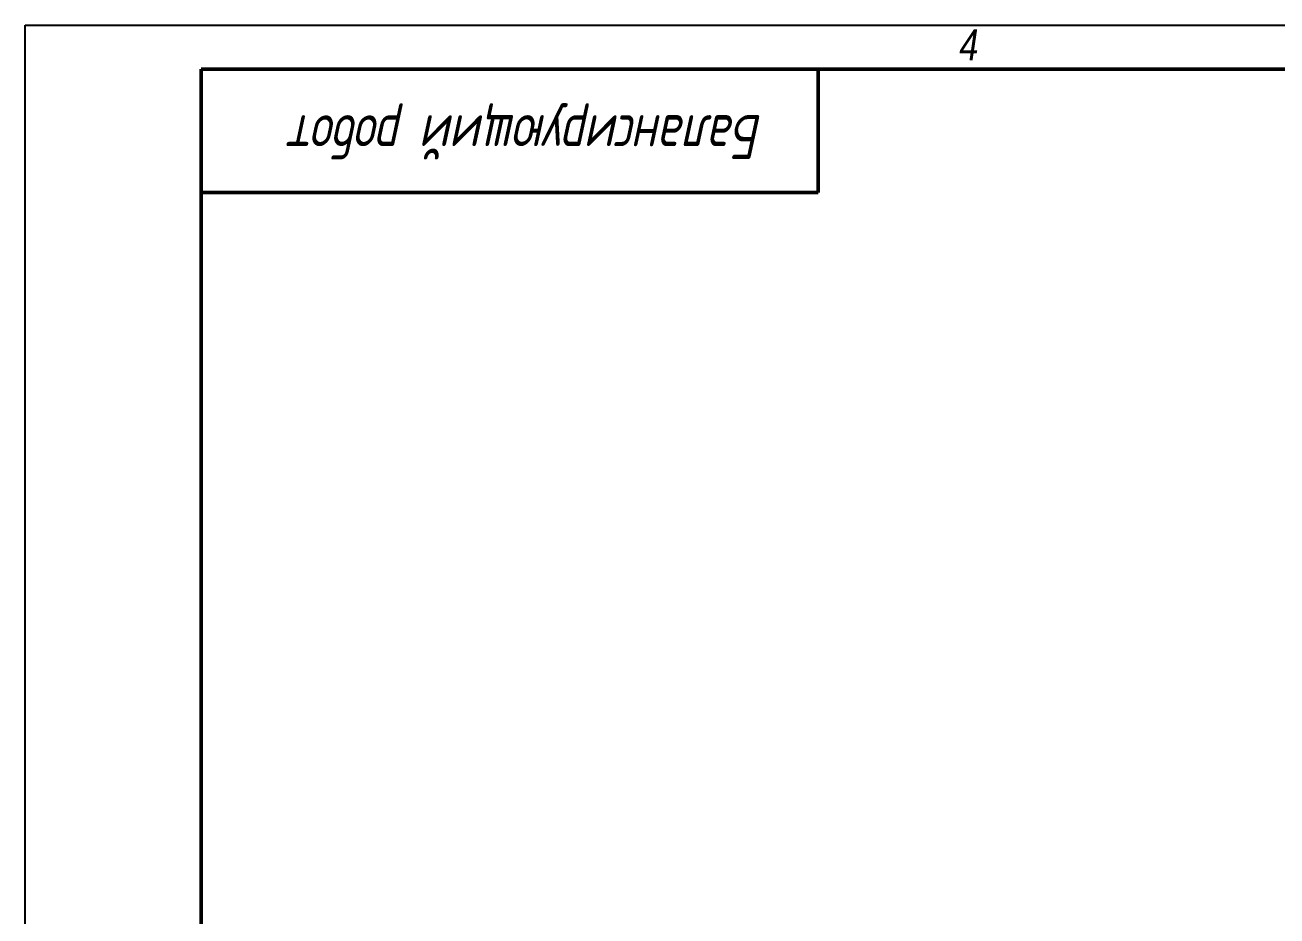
# Model space of a CAD drawing. Header units: millimetres. Extents: x 0 to 841, y 0 to 594.
# Drawn here: x 0 to 142, y 492.9 to 594 of the extents above; entities that cross this region are included whole.
import ezdxf

# ---------------------------------------------------------------- set-up
doc = ezdxf.new("R2010")
doc.units = ezdxf.units.MM
for name, color, linetype, lineweight in [('Кромка (ГОСТ)', 7, 'Continuous', 50), ('Обозначение (ГОСТ)', 7, 'Continuous', 25), ('Эскизная геометрия (ГОСТ)', 7, 'Continuous', 50)]:
    doc.layers.add(name, color=color, linetype=linetype, lineweight=lineweight)
doc.styles.add('Альтернативный текст (ГОСТ)', font='', dxfattribs={"width": 0.8})
doc.styles.add('Стиль текста110', font='GOST Common Italic.ttf', dxfattribs={"width": 0.8})
doc.styles.get('Альтернативный текст (ГОСТ)').set_extended_font_data('Arial', italic=True)

# ---------------------------------------------------------------- blocks, each defined once
blk = doc.blocks.new('ГОСТ - Доп. графы 3')
at = {"layer": 'Эскизная геометрия (ГОСТ)'}
for p, q in [((0, 0), (70, 0)), ((70, 0), (70, -14)), ((70, -14), (0, -14))]:
    blk.add_line(p, q, dxfattribs=at)
at = {"layer": 'Обозначение (ГОСТ)', "style": 'Стиль текста110', "width": 0.8}
blk.add_attdef('ОБОЗНАЧЕНИЕ_001', (63.79, -5.22), '', height=5, rotation=180, dxfattribs=at)
blk = doc.blocks.new('Рамки ГОСТ_ граница 594x841')
at = {"layer": 'Кромка (ГОСТ)', "lineweight": 25}
for p, q in [((0, 0), (0, 594)), ((0, 594), (841, 594))]:
    blk.add_line(p, q, dxfattribs=at)
at = {"layer": 'Кромка (ГОСТ)'}
for p, q in [((836, 589), (20, 589)), ((20, 589), (20, 5))]:
    blk.add_line(p, q, dxfattribs=at)
at = {"layer": 'Кромка (ГОСТ)', "insert": (106, 593.5), "char_height": 3.5, "attachment_point": 1, "style": 'Альтернативный текст (ГОСТ)'}
blk.add_mtext('\\A1;\\fArial|b0|i1;\\H3.5000;4', dxfattribs=at)

msp = doc.modelspace()

# ---------------------------------------------------------------- block references
msp.add_blockref('Рамки ГОСТ_ граница 594x841', (0, 0))
msp.add_blockref('ГОСТ - Доп. графы 3', (20, 589)).add_auto_attribs({'ОБОЗНАЧЕНИЕ_001': 'Балансирующий робот'})

doc.saveas('drawing.dxf')
